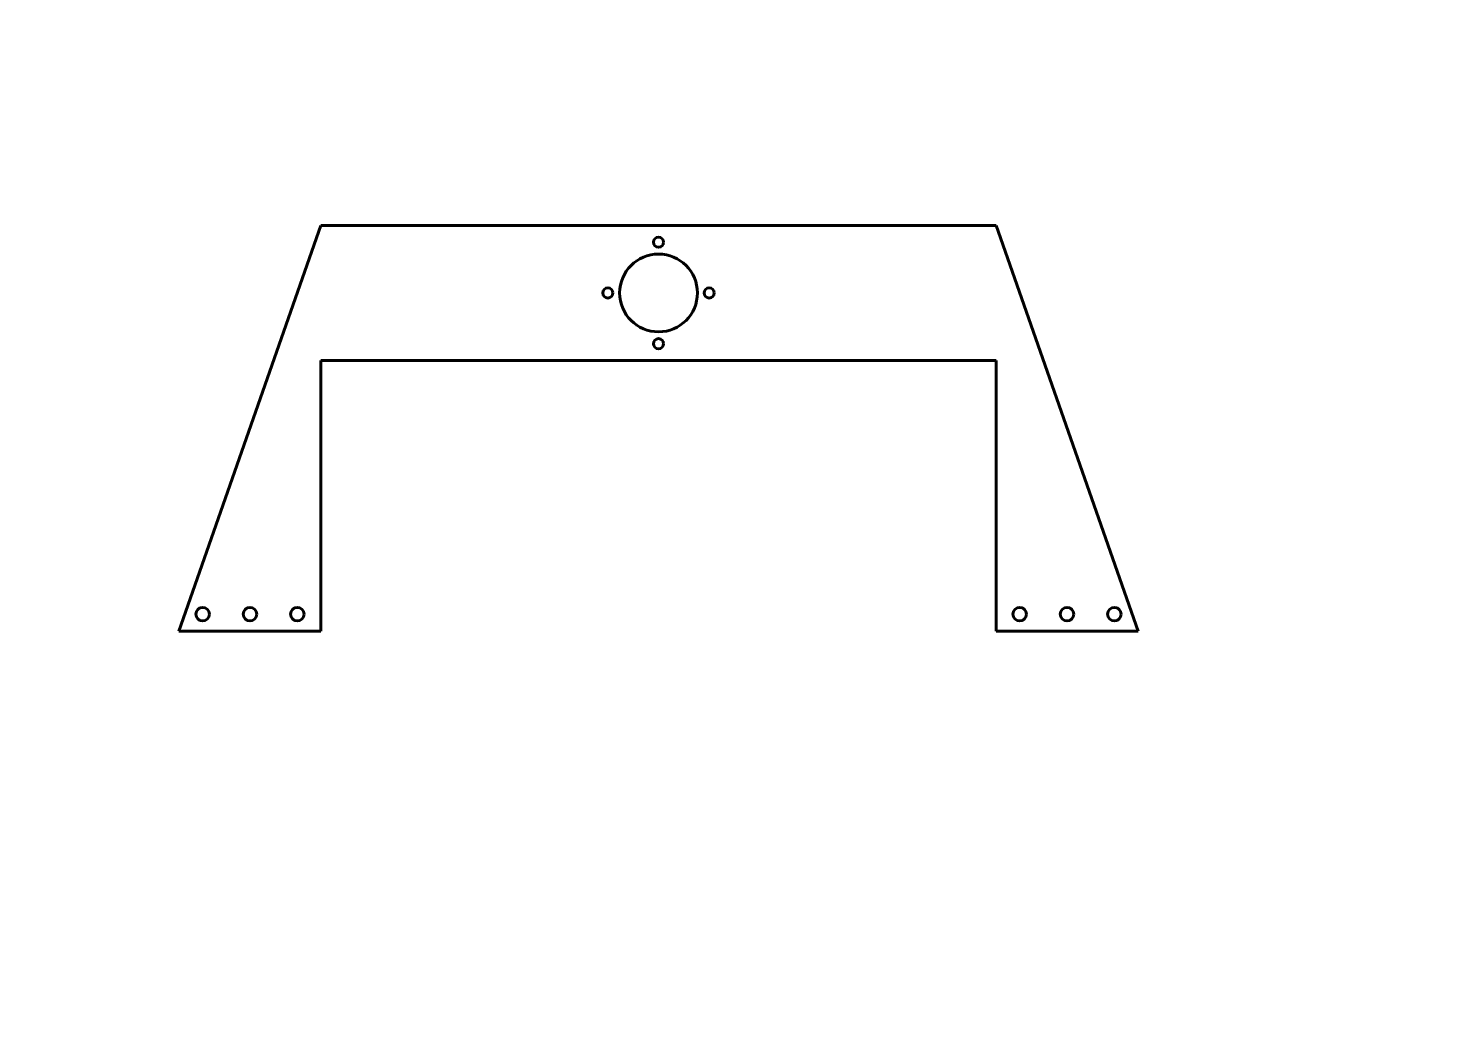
# Model space of a CAD drawing. Header units: millimetres. Extents: x 0 to 420, y 0 to 297.
import ezdxf

# ---------------------------------------------------------------- set-up
doc = ezdxf.new("R2010")
doc.units = ezdxf.units.MM
doc.linetypes.add('K5LT_BASIC', pattern=[0])
doc.layers.add('Системный слой', color=7, linetype='Continuous')

msp = doc.modelspace()

# ---------------------------------------------------------------- linework, layer by layer
at = {"layer": 'Системный слой', "color": 150, "linetype": 'K5LT_BASIC', "lineweight": 60, "true_color": 0x0080ff}
for p, q in [((86.52, 238.75), (44.52, 118.75)), ((96.52, 238.75), (86.52, 238.75)), ((99.35, 238.75), (96.52, 238.75)), ((273.35, 238.75), (99.35, 238.75)), ((276.17, 238.75), (273.35, 238.75)), ((286.17, 238.75), (276.17, 238.75)), ((286.17, 238.75), (328.17, 118.75)), ((86.52, 198.75), (96.52, 198.75)), ((86.52, 118.75), (86.52, 198.75)), ((96.52, 198.75), (99.35, 198.75)), ((99.35, 198.75), (273.35, 198.75)), ((273.35, 198.75), (276.17, 198.75)), ((276.17, 198.75), (286.17, 198.75)), ((286.17, 118.75), (286.17, 198.75)), ((44.52, 118.75), (86.52, 118.75)), ((328.17, 118.75), (286.17, 118.75))]:
    msp.add_line(p, q, dxfattribs=at)
for centre, radius in [((186.35, 233.75), 1.5), ((186.35, 218.75), 11.5), ((171.35, 218.75), 1.5), ((201.35, 218.75), 1.5), ((186.35, 203.75), 1.5), ((51.52, 123.75), 2), ((65.52, 123.75), 2), ((79.52, 123.75), 2), ((293.17, 123.75), 2), ((307.17, 123.75), 2), ((321.17, 123.75), 2)]:
    msp.add_circle(centre, radius, dxfattribs=at)

doc.saveas('drawing.dxf')
